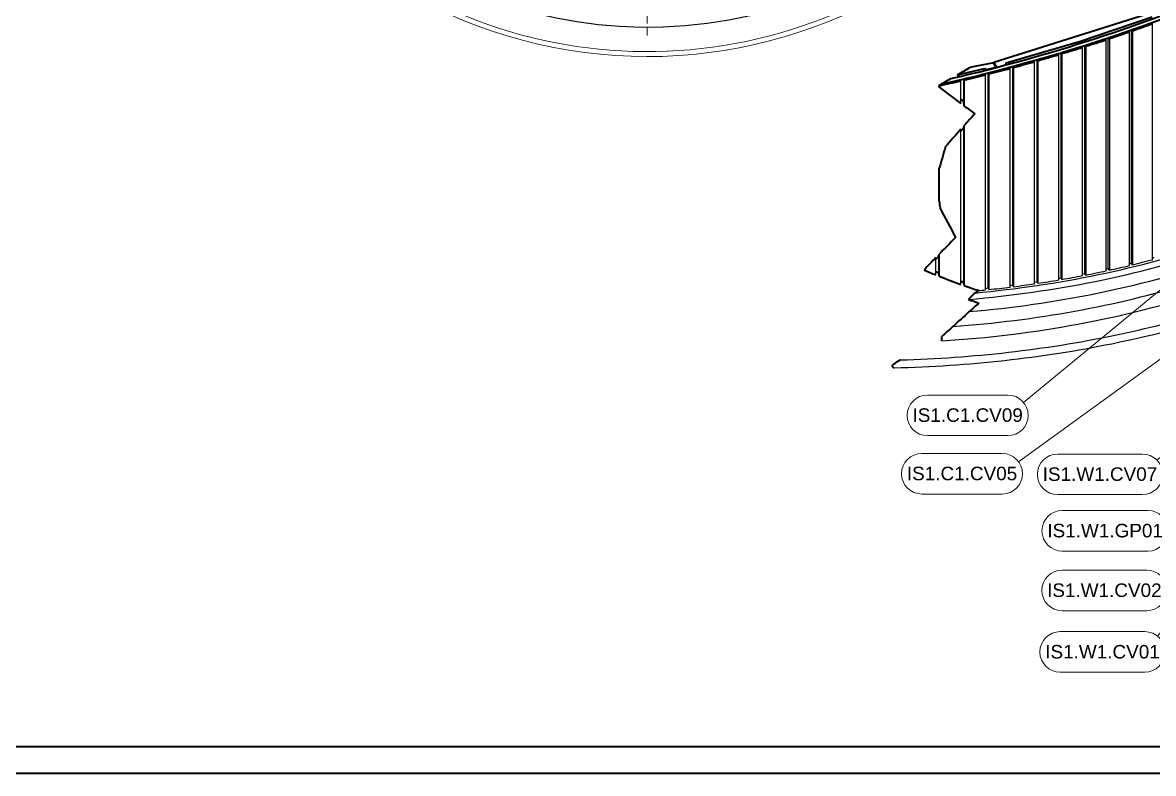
# Model space of a CAD drawing. Header units: millimetres. Extents: x 0 to 100323, y 0 to 59400.
# Drawn here: x 26074 to 46961, y 0 to 13878 of the extents above; entities that cross this region are included whole.
import ezdxf

# ---------------------------------------------------------------- set-up
doc = ezdxf.new("R2010")
doc.units = ezdxf.units.MM
doc.header["$LTSCALE"] = 100
doc.linetypes.add('CHAIN', pattern=[0.3543, 0.2362, -0.0295, 0.0591, -0.0295])
doc.layers.get('0').update_dxf_attribs({"lineweight": 18})
for name, color, linetype, lineweight in [('Border', 7, 'Continuous', 35), ('Break Line', 7, 'Continuous', 35), ('Center Mark', 7, 'Continuous', 18), ('Symbol', 7, 'Continuous', 18), ('Visible', 7, 'Continuous', 25)]:
    doc.layers.add(name, color=color, linetype=linetype, lineweight=lineweight)
doc.layers.add('P_Condensate (CS)', color=40, linetype='Continuous', lineweight=18, true_color=0xffbf00)
doc.styles.add('Note Text', font='arial.ttf')

# ---------------------------------------------------------------- blocks, each defined once
blk = doc.blocks.new('Borders Bigadan Border')
at = {"layer": 'Border'}
for p, q in [((20, 5), (836, 5)), ((841, 0), (0, 0))]:
    blk.add_line(p, q, dxfattribs=at)
blk = doc.blocks.new('Balloon12')
at = {"layer": 'Symbol'}
for p, q in [((501.97, 114.96), (445.63, 68.57)), ((503.9, 116.55), (501.65, 115.35)), ((501.65, 115.35), (502.29, 114.58)), ((501.97, 114.96), (503.9, 116.55)), ((502.29, 114.58), (503.9, 116.55)), ((442.74, 69.93), (427.88, 69.93)), ((442.74, 62.43), (427.88, 62.43))]:
    blk.add_line(p, q, dxfattribs=at)
at = {"layer": 'Symbol', "flags": 128}
blk.add_lwpolyline([(502.29, 114.58), (503.9, 116.55), (501.65, 115.35), (502.29, 114.58)], dxfattribs=at)
at = {"layer": 'Symbol'}
for centre, start, end in [((427.88, 66.18), 90, 270), ((442.74, 66.18), 270, 90)]:
    blk.add_arc(centre, 3.75, start, end, dxfattribs=at)
blk.add_solid([(502.29, 114.58), (503.9, 116.55), (501.65, 115.35), (502.29, 114.58)], dxfattribs=at)
at = {"layer": 'Symbol', "insert": (435.31, 66.21), "char_height": 2.5, "attachment_point": 5, "style": 'Note Text'}
blk.add_mtext('IS1.C1.CV09', dxfattribs=at)
blk = doc.blocks.new('Balloon17')
at = {"layer": 'Symbol'}
for p, q in [((515.58, 108.97), (444.72, 57.59)), ((517.6, 110.44), (515.28, 109.37)), ((515.28, 109.37), (515.87, 108.56)), ((515.58, 108.97), (517.6, 110.44)), ((515.87, 108.56), (517.6, 110.44)), ((441.7, 59.14), (426.84, 59.14)), ((441.7, 51.64), (426.84, 51.64))]:
    blk.add_line(p, q, dxfattribs=at)
at = {"layer": 'Symbol', "flags": 128}
blk.add_lwpolyline([(515.87, 108.56), (517.6, 110.44), (515.28, 109.37), (515.87, 108.56)], dxfattribs=at)
at = {"layer": 'Symbol'}
for centre, start, end in [((426.84, 55.39), 90, 270), ((441.7, 55.39), 270, 90)]:
    blk.add_arc(centre, 3.75, start, end, dxfattribs=at)
blk.add_solid([(515.87, 108.56), (517.6, 110.44), (515.28, 109.37), (515.87, 108.56)], dxfattribs=at)
at = {"layer": 'Symbol', "insert": (434.27, 55.42), "char_height": 2.5, "attachment_point": 5, "style": 'Note Text'}
blk.add_mtext('IS1.C1.CV05', dxfattribs=at)
blk = doc.blocks.new('Balloon18')
at = {"layer": 'Symbol'}
for p, q in [((509.58, 95.01), (507.42, 93.65)), ((507.76, 93.29), (509.58, 95.01)), ((508.1, 92.93), (509.58, 95.01)), ((507.76, 93.29), (470.28, 57.85)), ((507.42, 93.65), (508.1, 92.93)), ((467.57, 59.03), (451.94, 59.03)), ((467.57, 51.53), (451.94, 51.53))]:
    blk.add_line(p, q, dxfattribs=at)
at = {"layer": 'Symbol', "flags": 128}
blk.add_lwpolyline([(508.1, 92.93), (509.58, 95.01), (507.42, 93.65), (508.1, 92.93)], dxfattribs=at)
at = {"layer": 'Symbol'}
for centre, start, end in [((451.94, 55.28), 90, 270), ((467.57, 55.28), 270, 90)]:
    blk.add_arc(centre, 3.75, start, end, dxfattribs=at)
blk.add_solid([(508.1, 92.93), (509.58, 95.01), (507.42, 93.65), (508.1, 92.93)], dxfattribs=at)
at = {"layer": 'Symbol', "insert": (459.75, 55.3), "char_height": 2.5, "attachment_point": 5, "style": 'Note Text'}
blk.add_mtext('IS1.W1.CV07', dxfattribs=at)
blk = doc.blocks.new('Balloon21')
at = {"layer": 'Symbol'}
for p, q in [((521.92, 96.76), (519.92, 95.18)), ((520.3, 94.86), (521.92, 96.76)), ((520.69, 94.53), (521.92, 96.76)), ((520.3, 94.86), (470.81, 36.67)), ((519.92, 95.18), (520.69, 94.53)), ((468.38, 37.57), (452.75, 37.57)), ((468.38, 30.07), (452.75, 30.07))]:
    blk.add_line(p, q, dxfattribs=at)
at = {"layer": 'Symbol', "flags": 128}
blk.add_lwpolyline([(520.69, 94.53), (521.92, 96.76), (519.92, 95.18), (520.69, 94.53)], dxfattribs=at)
at = {"layer": 'Symbol'}
for centre, start, end in [((452.75, 33.82), 90, 270), ((468.38, 33.82), 270, 90)]:
    blk.add_arc(centre, 3.75, start, end, dxfattribs=at)
blk.add_solid([(520.69, 94.53), (521.92, 96.76), (519.92, 95.18), (520.69, 94.53)], dxfattribs=at)
at = {"layer": 'Symbol', "insert": (460.56, 33.84), "char_height": 2.5, "attachment_point": 5, "style": 'Note Text'}
blk.add_mtext('IS1.W1.CV02', dxfattribs=at)
blk = doc.blocks.new('Balloon22')
at = {"layer": 'Symbol'}
for p, q in [((528.02, 95.85), (526.05, 94.24)), ((526.05, 94.24), (526.83, 93.6)), ((526.44, 93.92), (528.02, 95.85)), ((526.83, 93.6), (528.02, 95.85)), ((526.44, 93.92), (470.4, 25.35)), ((468.03, 26.2), (452.4, 26.2)), ((468.03, 18.7), (452.4, 18.7))]:
    blk.add_line(p, q, dxfattribs=at)
at = {"layer": 'Symbol', "flags": 128}
blk.add_lwpolyline([(526.83, 93.6), (528.02, 95.85), (526.05, 94.24), (526.83, 93.6)], dxfattribs=at)
at = {"layer": 'Symbol'}
for centre, start, end in [((452.4, 22.45), 90, 270), ((468.03, 22.45), 270, 90)]:
    blk.add_arc(centre, 3.75, start, end, dxfattribs=at)
blk.add_solid([(526.83, 93.6), (528.02, 95.85), (526.05, 94.24), (526.83, 93.6)], dxfattribs=at)
at = {"layer": 'Symbol', "insert": (460.22, 22.47), "char_height": 2.5, "attachment_point": 5, "style": 'Note Text'}
blk.add_mtext('IS1.W1.CV01', dxfattribs=at)
blk = doc.blocks.new('Balloon23')
at = {"layer": 'Symbol'}
for p, q in [((517.07, 96.48), (514.99, 95)), ((515.36, 94.66), (517.07, 96.48)), ((515.72, 94.32), (517.07, 96.48)), ((515.36, 94.66), (471.17, 47.56)), ((514.99, 95), (515.72, 94.32)), ((468.61, 48.59), (452.79, 48.59)), ((468.61, 41.09), (452.79, 41.09))]:
    blk.add_line(p, q, dxfattribs=at)
at = {"layer": 'Symbol', "flags": 128}
blk.add_lwpolyline([(515.72, 94.32), (517.07, 96.48), (514.99, 95), (515.72, 94.32)], dxfattribs=at)
at = {"layer": 'Symbol'}
for centre, start, end in [((452.79, 44.84), 90, 270), ((468.61, 44.84), 270, 90)]:
    blk.add_arc(centre, 3.75, start, end, dxfattribs=at)
blk.add_solid([(515.72, 94.32), (517.07, 96.48), (514.99, 95), (515.72, 94.32)], dxfattribs=at)
at = {"layer": 'Symbol', "insert": (460.7, 44.86), "char_height": 2.5, "attachment_point": 5, "style": 'Note Text'}
blk.add_mtext('IS1.W1.GP01', dxfattribs=at)

msp = doc.modelspace()

# ---------------------------------------------------------------- linework, layer by layer
at = {"layer": 'Break Line'}
for p, q in [((47046.6, 14095.8), (44016.7, 13137.6)), ((45618.2, 13531.7), (46939.3, 13983.5)), ((46944.9, 13858.2), (46922.3, 13873.4)), ((46090.5, 13561.8), (46071.5, 13578.3)), ((46129.1, 13597.3), (46148.1, 13580.9)), ((46520.9, 13707.5), (46500.1, 13723.4)), ((46556.8, 13743.1), (46577.7, 13727.3)), ((44244.7, 13131.4), (45618.2, 13531.7)), ((45654.2, 13421.3), (45637, 13438.3)), ((45695.3, 13456.7), (45712.5, 13439.6)), ((44766.2, 13156.3), (44752.7, 13174.4)), ((44812.3, 13191.4), (44825.8, 13173.2)), ((45212.6, 13286), (45197.2, 13303.6)), ((45256.2, 13321.3), (45271.6, 13303.7)), ((43340.8, 12910.7), (43573.1, 13044.9)), ((43340.8, 12910.7), (43843.3, 13026.7)), ((44007.7, 13135.2), (43573.1, 13044.9)), ((43843.3, 13026.7), (43870.3, 13009.2)), ((43870.3, 13009.2), (44040.6, 13044.6)), ((44042.5, 13072.4), (44007.7, 13135.2)), ((44016.7, 13137.6), (44051.5, 13074.8)), ((44040.6, 13044.6), (44042.5, 13072.4)), ((44051.5, 13074.8), (44079.8, 13054.8)), ((44079.8, 13054.8), (44241.5, 13105.9)), ((44241.5, 13105.9), (44244.7, 13131.4)), ((44315.6, 13032.2), (44304.1, 13050.9)), ((44364.2, 13067.1), (44375.7, 13048.4)), ((43044.3, 12739.5), (43220.6, 12841.3)), ((43381.5, 12879.3), (43340.8, 12910.7)), ((43404.5, 12801.8), (43396.8, 12821.5)), ((43457.7, 12836.1), (43465.4, 12816.4)), ((43861.5, 12914), (43851.9, 12933.2)), ((43912.5, 12948.6), (43922.1, 12929.4)), ((43004.3, 12716.4), (43044.3, 12739.5)), ((43004.3, 12716.4), (43006.2, 12709.5)), ((43006.2, 12686.2), (43004.3, 12716.4)), ((43465.4, 12335.1), (43457.7, 12424.5)), ((43457.7, 11930.3), (43465.4, 11973.8)), ((43001.8, 11037.1), (43006.2, 11186.1)), ((43006.2, 10575.8), (43001.8, 11037.1)), ((43000.5, 9564), (43006.2, 9597.7)), ((43006.2, 9190.3), (43000.5, 9251.7)), ((43465.4, 9017.9), (43457.7, 9080.1)), ((43660.4, 8879), (43738.6, 8924.2))]:
    msp.add_line(p, q, dxfattribs=at)
for centre, major_axis, ratio, start_param, end_param in [((41615.8, 17463.8), (-12497, -2678.8), 0.3803708, 1.6177818, 2.0544156), ((41615.8, 17463.8), (-12650.3, -2711.6), 0.3803708, 1.6022248, 2.0056132), ((41615.8, 17463.8), (-12650.3, -2711.6), 0.3803708, 1.8893046, 1.9207751), ((41615.8, 17463.8), (-12704, -2723.1), 0.3803708, 1.8892944, 1.9207853), ((41615.8, 17463.8), (-12650.3, -2711.6), 0.3803708, 1.8166666, 1.8481371), ((41615.8, 17463.8), (-12650.3, -2711.6), 0.3803708, 1.8529856, 1.8844561), ((41615.8, 17463.8), (-12704, -2723.1), 0.3803708, 1.8529754, 1.8844664), ((41615.8, 17463.8), (-12650.3, -2711.6), 0.3803708, 1.7803476, 1.8118181), ((41615.8, 17463.8), (-12704, -2723.1), 0.3803708, 1.7803374, 1.8118284), ((41615.8, 17463.8), (-12704, -2723.1), 0.3803708, 1.8166564, 1.8481474), ((41615.8, 17463.8), (-12650.3, -2711.6), 0.3803708, 1.7077096, 1.7391801), ((41615.8, 17463.8), (-12650.3, -2711.6), 0.3803708, 1.7440286, 1.7754991), ((41615.8, 17463.8), (-12704, -2723.1), 0.3803708, 1.7440184, 1.7755094), ((41615.8, 17463.8), (-12650.3, -2711.6), 0.3803708, 1.6713907, 1.7028612), ((41615.8, 17463.8), (-12704, -2723.1), 0.3803708, 1.6713804, 1.7028714), ((41615.8, 17463.8), (-12704, -2723.1), 0.3803708, 1.7076994, 1.7391904), ((41615.8, 17463.8), (-12704, -2723.1), 0.3803708, 1.5987424, 1.6302334), ((41615.8, 17463.8), (-12650.3, -2711.6), 0.3803708, 1.6022248, 1.6302232), ((41615.8, 17463.8), (-12650.3, -2711.6), 0.3803708, 1.6350717, 1.6665422), ((41615.8, 17463.8), (-12704, -2723.1), 0.3803708, 1.6350614, 1.6665524), ((41615.8, 33527.1), (-8317.8, 22868.5), 0.4223331, 2.5399212, 2.5714122), ((41615.8, 33527.1), (-8282.6, 22771.9), 0.4223331, 2.5720134, 2.5762504), ((41615.8, 33527.1), (-8317.8, 22868.5), 0.4223331, 2.5762402, 2.5918038), ((41615.8, 1641.2), (-12088.4, -17313.5), 0.2334411, 4.2285457, 4.2441093), ((41615.8, 1641.2), (-12037.3, -17240.4), 0.2334411, 4.2440991, 4.248336), ((41615.8, 1641.2), (-12088.4, -17313.5), 0.2334411, 4.2489373, 4.2712525), ((41615.8, -34989.1), (-9880.6, -63572.9), 0.1266603, 3.9101265, 3.9193023), ((41615.8, 153506.6), (-8770.7, 179140.4), 0.0516285, 2.4920183, 2.4931815), ((41615.8, 49402.2), (-8308.8, 45988), 0.2101819, 2.5420137, 2.5646137), ((41615.8, 1599), (-12309.4, -15099.6), 0.2190844, 4.3167841, 4.3405473), ((41615.8, 1599), (-12309.4, -15099.6), 0.2190844, 4.3453754, 4.3627511), ((41615.8, 1599), (-12257.4, -15035.8), 0.2190844, 4.3405371, 4.3449305), ((41615.8, 23751.9), (-9294.2, 14321.5), 0.6090509, 2.4115712, 2.428947), ((41615.8, 23751.9), (-9254.9, 14261), 0.6090509, 2.4293918, 2.4337852), ((41615.8, 23751.9), (-9294.2, 14321.5), 0.6090509, 2.433775, 2.4652659), ((41615.8, 23751.9), (-9254.9, 14261), 0.6090509, 2.4658672, 2.4701042), ((41615.8, 23751.9), (-9294.2, 14321.5), 0.6090509, 2.4700939, 2.4917972), ((41615.8, 23751.9), (-9445.6, 14554.9), 0.6090509, 2.4740595, 2.4890535), ((41615.8, 1805.6), (-12708.8, -13120.6), 0.1911349, 4.3529845, 4.3668562), ((41615.8, 1805.6), (12708.8, 13120.6), 0.1911349, 1.2252636, 1.2490397), ((41615.8, 1805.6), (-12708.8, -13120.6), 0.1911349, 4.3668562, 4.3906324), ((41615.8, 1805.6), (-12708.8, -13120.6), 0.1911349, 4.3906324, 4.4063126)]:
    msp.add_ellipse(centre, major_axis=major_axis, ratio=ratio, start_param=start_param, end_param=end_param, dxfattribs=at)
for points, weights in [([(43546.3, 8759.9), (43603.6, 8820), (43660.4, 8879)], [1, 1.00004189061, 1]), ([(43053, 7994), (43053.5, 8034.7), (43054, 8075.3)], [1, 0.999999846297, 1])]:
    msp.add_rational_spline(points, weights, degree=2, dxfattribs=at)
for points, knots in [([(42174.4, 7497.3), (42173.7, 7497.3), (42173.1, 7497.3), (42170.4, 7497.3), (42168.4, 7497.5), (42164.6, 7498.1), (42162.8, 7498.5), (42158.6, 7500), (42155.9, 7501.3), (42152.4, 7504), (42151.3, 7505), (42149.3, 7507.3), (42148.5, 7508.5), (42146.5, 7511.8), (42145.4, 7514.4), (42144.4, 7518.7), (42144.1, 7520.2), (42143.8, 7523.3), (42143.8, 7524.9), (42143.8, 7526.5), (42143.8, 7528.1), (42143.9, 7529.7), (42144.3, 7533.3), (42144.6, 7535.1), (42145.7, 7540.7), (42146.8, 7544.5), (42148.8, 7549.8), (42149.5, 7551.7), (42150.4, 7553.6)], [-4.6841924, -4.6841924, -4.6841924, -4.6841924, -4.4979366, -4.4979366, -3.9153244, -3.9153244, -3.3327121, -3.3327121, -2.4146512, -2.4146512, -1.9556207, -1.9556207, -1.4965903, -1.4965903, -0.7482951, -0.7482951, -0.3741476, -0.3741476, 0, 0, 0, 0.3745608, 0.3745608, 0.7491216, 0.7491216, 1.4982433, 1.4982433, 1.8891724, 1.8891724, 1.8891724, 1.8891724]), ([(42150.4, 7553.6), (42154.6, 7557.1), (42159.2, 7560.7), (42170.1, 7569.4), (42176.6, 7574.3), (42188.5, 7583.2), (42194.7, 7587.8), (42207.3, 7596.8), (42213.7, 7601.2), (42226.3, 7609.8), (42232.5, 7613.8), (42244.5, 7621.4), (42250.2, 7624.9), (42260.1, 7630.6), (42265, 7633.3), (42271.7, 7636.6), (42273.8, 7637.6), (42277.8, 7639.3), (42279.6, 7640), (42282.3, 7640.9), (42283.4, 7641.3), (42285.4, 7641.7), (42286.1, 7641.8), (42286.8, 7641.8)], [2.685532, 2.685532, 2.685532, 2.685532, 3.7176145, 3.7176145, 5.1711052, 5.1711052, 6.6249957, 6.6249957, 8.0788863, 8.0788863, 9.5327768, 9.5327768, 10.9866673, 10.9866673, 12.2623455, 12.2623455, 12.9001846, 12.9001846, 13.5380237, 13.5380237, 13.993429, 13.993429, 14.3796868, 14.3796868, 14.3796868, 14.3796868])]:
    msp.add_open_spline(points, degree=3, knots=knots, dxfattribs=at)
at = {"layer": 'Center Mark', "linetype": 'CHAIN', "ltscale": 23.990969}
msp.add_line((37611.5, 30792.5), (37611.5, 13638.7), dxfattribs=at)
at = {"layer": 'P_Condensate (CS)'}
for radius, start, end in [(8966, 196.19046, 314.03491), (8874, 225.297, 314.02992)]:
    msp.add_arc((37611.5, 22215.6), radius, start, end, dxfattribs=at)
at = {"layer": 'Visible'}
for p, q in [((46944.9, 9495.5), (46944.9, 13858.2)), ((46129.1, 9331.5), (46129.1, 13597.3)), ((46148.1, 13580.9), (46148.1, 9302.4)), ((46520.9, 9388.2), (46520.9, 13707.5)), ((46556.8, 9430.6), (46556.8, 13743.1)), ((46577.7, 13727.3), (46577.7, 9401.9)), ((45618.2, 13496.5), (45618.2, 13531.7)), ((45654.2, 9200.6), (45654.2, 13421.3)), ((45695.3, 9241.4), (45695.3, 13456.7)), ((45712.5, 13439.6), (45712.5, 9211.9)), ((46090.5, 9289.8), (46090.5, 13561.8)), ((44812.3, 9088.7), (44812.3, 13191.4)), ((44825.8, 13173.2), (44825.8, 9058.6)), ((45212.6, 9120.5), (45212.6, 13286)), ((45256.2, 9160.4), (45256.2, 13321.3)), ((45271.6, 13303.7), (45271.6, 9130.6)), ((43843.3, 12992.8), (43843.3, 13026.7)), ((43870.3, 12999.7), (43870.3, 13009.2)), ((44016.7, 13118.9), (44016.7, 13137.6)), ((44040.6, 13043.5), (44040.6, 13044.6)), ((44042.5, 13044), (44042.5, 13072.4)), ((44051.5, 13046.3), (44051.5, 13074.8)), ((44079.8, 13053.7), (44079.8, 13054.8)), ((44241.5, 13096.4), (44241.5, 13105.9)), ((44244.7, 13097.2), (44244.7, 13131.4)), ((44315.6, 8988.4), (44315.6, 13032.2)), ((44364.2, 9026.4), (44364.2, 13067.1)), ((44375.7, 13048.4), (44375.7, 8996)), ((44766.2, 9049.8), (44766.2, 13156.3)), ((43404.5, 12380.2), (43404.5, 12801.8)), ((43457.7, 12424.5), (43457.7, 12836.1)), ((43465.4, 12816.4), (43465.4, 12335.1)), ((43861.5, 8936.6), (43861.5, 12914)), ((43912.5, 8973.5), (43912.5, 12948.6)), ((43922.1, 12929.4), (43922.1, 8942.9)), ((43006.2, 12709.5), (43006.2, 12686.2)), ((43457.7, 9080.1), (43457.7, 11930.3)), ((43465.4, 11973.8), (43465.4, 9017.9)), ((43404.5, 9039.7), (43404.5, 11905.2)), ((43006.2, 11186.1), (43006.2, 10575.8)), ((42945, 9214.6), (42945, 9534.4)), ((43000.5, 9251.7), (43000.5, 9564)), ((43006.2, 9597.7), (43006.2, 9190.3)), ((46577.7, 9401.9), (46556.8, 9430.6)), ((45712.5, 9211.9), (45695.3, 9241.4)), ((46148.1, 9302.4), (46129.1, 9331.5)), ((44375.7, 8996), (44364.2, 9026.4)), ((44825.8, 9058.6), (44812.3, 9088.7)), ((45271.6, 9130.6), (45256.2, 9160.4)), ((43922.1, 8942.9), (43912.5, 8973.5))]:
    msp.add_line(p, q, dxfattribs=at)
msp.add_arc((37611.5, 22215.6), 8420, 189.63897, 170.21174, dxfattribs=at)
for centre, major_axis, start_param, end_param in [((41615.8, 16155.3), (12953.8, 0), 4.8619735, 5.2351302), ((41615.8, 16180.4), (12810.6, 0), 4.8726693, 5.2415848), ((41615.8, 15929.2), (12953.8, 0), 4.8630958, 5.2351302), ((41615.8, 15929.2), (-12953.8, 0), 1.7215031, 2.0935376), ((41615.8, 15929.2), (-12953.8, 0), 1.7215031, 2.0935376), ((41615.8, 16180.4), (12692.3, 0), 5.1091824, 5.1122511), ((41615.8, 16180.4), (12746.2, 0), 5.1122409, 5.1437319), ((41615.8, 16180.4), (12692.3, 0), 5.1456853, 5.1485701), ((41615.8, 16180.4), (12746.2, 0), 5.0032839, 5.0347749), ((41615.8, 16180.4), (12692.3, 0), 5.0361924, 5.0396132), ((41615.8, 16180.4), (12746.2, 0), 5.0396029, 5.0710939), ((41615.8, 16180.4), (12692.3, 0), 5.072685, 5.0759321), ((41615.8, 16180.4), (12746.2, 0), 5.0759219, 5.1074129), ((41615.8, 15678), (-12953.8, 0), 1.697727, 2.0547372), ((41615.8, 15678), (12953.8, 0), 4.8393197, 5.1963298), ((41615.8, 15678), (-12953.8, 0), 1.697727, 2.0547372), ((41615.8, 16180.4), (12746.2, 0), 4.894327, 4.9258179), ((41615.8, 16180.4), (12692.3, 0), 4.9267375, 4.9306562), ((41615.8, 16180.4), (12746.2, 0), 4.9306459, 4.9621369), ((41615.8, 16180.4), (12692.3, 0), 4.9632192, 4.9669752), ((41615.8, 16180.4), (12746.2, 0), 4.9669649, 4.9984559), ((41615.8, 16180.4), (12692.3, 0), 4.999704, 5.0032942), ((41615.8, 15426.8), (-12953.8, 0), 1.6819726, 2.0795189), ((41615.8, 16180.4), (12746.2, 0), 4.8797113, 4.8894989), ((41615.8, 16180.4), (12692.3, 0), 4.8902583, 4.8943372)]:
    msp.add_ellipse(centre, major_axis=major_axis, ratio=0.5773503, start_param=start_param, end_param=end_param, dxfattribs=at)
for points, knots in [([(42174.4, 7497.3), (43542.3, 7529.4), (44901.6, 7680.1), (46995.2, 8106.3), (47771.2, 8312.6), (48507.8, 8558.5)], [5.53837957, 5.53837957, 5.53837957, 5.53837957, 5.83676276, 5.83676276, 6.02205953, 6.02205953, 6.02205953, 6.02205953]), ([(42286.8, 7641.8), (43628, 7679.8), (44959.3, 7832.7), (46840.9, 8221.2), (47442.5, 8374.4), (48021.8, 8551.7)], [5.5468446, 5.5468446, 5.5468446, 5.5468446, 5.84128569, 5.84128569, 5.98516441, 5.98516441, 5.98516441, 5.98516441])]:
    msp.add_open_spline(points, degree=3, knots=knots, dxfattribs=at)

# ---------------------------------------------------------------- block references
at = {"xscale": 100, "yscale": 100, "zscale": 100}
msp.add_blockref('Borders Bigadan Border', (0, 0), dxfattribs=at)
at = {"layer": 'Symbol', "xscale": 100, "yscale": 100, "zscale": 100}
for name in ['Balloon12', 'Balloon17', 'Balloon21', 'Balloon23', 'Balloon18', 'Balloon22']:
    msp.add_blockref(name, (0, 0), dxfattribs=at)

doc.saveas('drawing.dxf')
